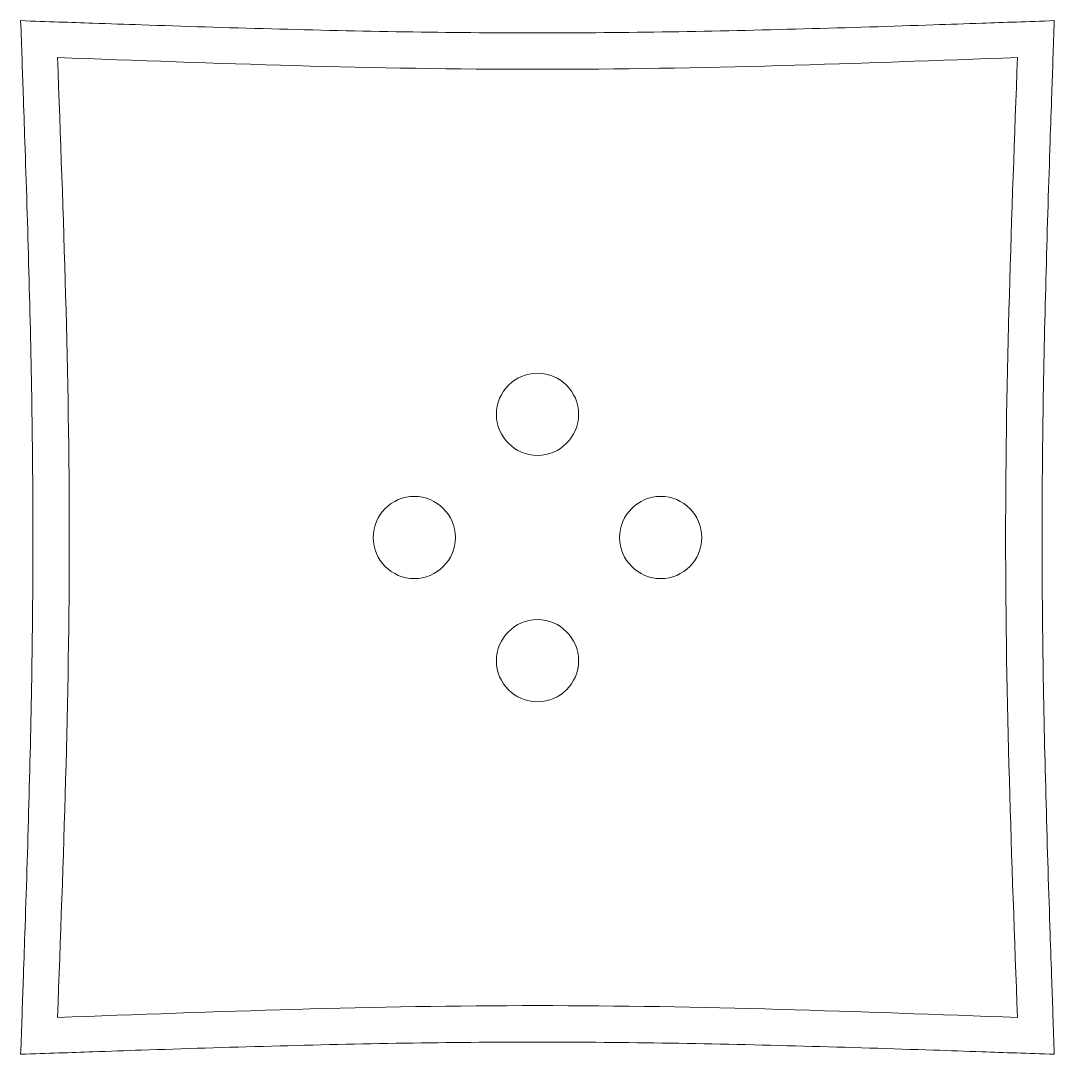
# Model space of a CAD drawing. Header units: millimetres. Extents: x 315 to 504, y 524 to 713.
import ezdxf

# ---------------------------------------------------------------- set-up
doc = ezdxf.new("R2010")
doc.units = ezdxf.units.MM

msp = doc.modelspace()

# ---------------------------------------------------------------- linework, layer by layer
at = {"color": 7, "linetype": 'Continuous', "lineweight": 18}
for centre in [(409.6, 641.06), (387.1, 618.56), (432.1, 618.56), (409.6, 596.06)]:
    msp.add_circle(centre, 7.5, dxfattribs=at)
at = {"color": 5, "linetype": 'Continuous', "lineweight": 0}
for points, knots in [([(315.22, 524.19), (315.4, 529.06), (315.67, 536.84), (316.14, 550.61), (316.76, 569.96), (317.32, 594.26), (317.54, 618.56), (317.32, 642.86), (316.76, 667.16), (316.14, 686.51), (315.67, 700.28), (315.4, 708.06), (315.22, 712.94)], [0, 0, 0, 0, 0.063708, 0.113833, 0.242553, 0.371274, 0.499999, 0.628711, 0.757436, 0.886163, 0.936288, 1, 1, 1, 1]), ([(315.22, 712.94), (320.1, 712.76), (327.88, 712.49), (341.65, 712.02), (361, 711.4), (385.29, 710.84), (409.6, 710.62), (433.9, 710.84), (458.2, 711.4), (477.55, 712.02), (491.32, 712.49), (499.1, 712.76), (503.97, 712.94)], [0, 0, 0, 0, 0.063708, 0.113833, 0.242553, 0.371274, 0.499999, 0.628711, 0.757436, 0.886163, 0.936288, 1, 1, 1, 1]), ([(503.97, 712.94), (503.8, 708.06), (503.53, 700.28), (503.05, 686.51), (502.44, 667.16), (501.88, 642.87), (501.66, 618.56), (501.88, 594.26), (502.44, 569.96), (503.05, 550.61), (503.53, 536.84), (503.8, 529.06), (503.97, 524.19)], [0, 0, 0, 0, 0.063708, 0.113833, 0.242553, 0.371274, 0.499999, 0.628711, 0.757436, 0.886163, 0.936288, 1, 1, 1, 1]), ([(321.95, 706.21), (350.81, 705.13), (379.66, 704.05), (439.54, 704.05), (468.39, 705.13), (497.25, 706.21)], [0, 0, 0, 0, 0.5, 0.5, 1, 1, 1, 1]), ([(321.95, 530.91), (323.03, 559.77), (324.11, 588.62), (324.11, 648.5), (323.03, 677.35), (321.95, 706.21)], [0, 0, 0, 0, 0.5, 0.5, 1, 1, 1, 1]), ([(497.25, 706.21), (496.17, 677.35), (495.08, 648.5), (495.08, 588.62), (496.17, 559.77), (497.25, 530.91)], [0, 0, 0, 0, 0.5, 0.5, 1, 1, 1, 1]), ([(497.25, 530.91), (468.39, 531.99), (439.54, 533.08), (379.66, 533.08), (350.81, 531.99), (321.95, 530.91)], [0, 0, 0, 0, 0.5, 0.5, 1, 1, 1, 1]), ([(503.97, 524.19), (499.1, 524.36), (491.32, 524.63), (477.55, 525.11), (458.2, 525.72), (433.9, 526.28), (409.6, 526.5), (385.3, 526.28), (361, 525.72), (341.65, 525.11), (327.88, 524.63), (320.1, 524.36), (315.22, 524.19)], [0, 0, 0, 0, 0.063708, 0.113833, 0.242553, 0.371274, 0.499999, 0.628711, 0.757436, 0.886163, 0.936288, 1, 1, 1, 1])]:
    msp.add_open_spline(points, degree=3, knots=knots, dxfattribs=at)

doc.saveas('drawing.dxf')
